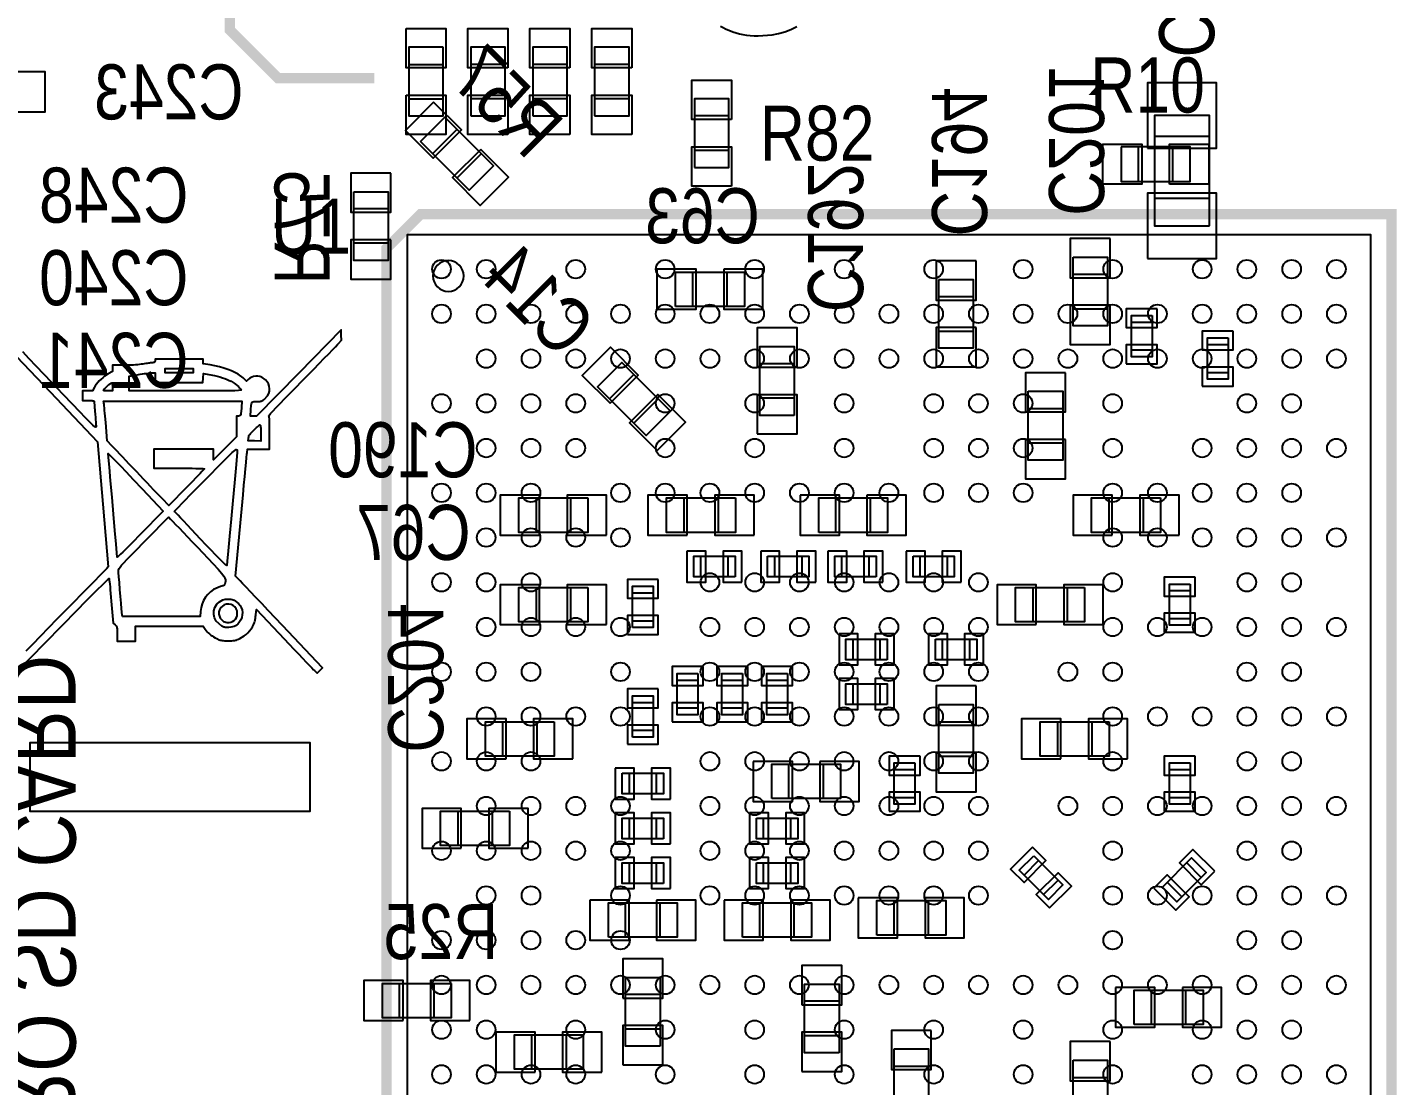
# Model space of a CAD drawing. Header units: millimetres. Extents: x 0 to 140, y 0 to 190.
# Drawn here: x 67.46 to 87.35, y 155.16 to 170.54 of the extents above; entities that cross this region are included whole.
import ezdxf
from ezdxf.enums import TextEntityAlignment as Align

# ---------------------------------------------------------------- set-up
doc = ezdxf.new("R2010")
doc.units = ezdxf.units.MM
for name, color, linetype in [('PARTS_BOTTOM', 12, 'Continuous'), ('PARTS_TOP', 111, 'Continuous'), ('PINS_BOTTOM', 5, 'Continuous'), ('PINS_TOP', 1, 'Continuous'), ('SILK_BOTTOM', 85, 'Continuous'), ('SILK_TOP', 85, 'Continuous')]:
    doc.layers.add(name, color=color, linetype=linetype)
doc.styles.get("Standard").update_dxf_attribs({"font": 'Arial.ttf'})

# ---------------------------------------------------------------- blocks, each defined once
blk = doc.blocks.new('raspberry-pi-3-b-mechanical-drawing')
at = {"layer": 'PARTS_BOTTOM'}
for points in [[(20.1697, 39.8768), (20.5232, 40.2303), (21.2303, 39.5232), (20.8768, 39.1697), (20.1697, 39.8768)], [(31.6325, 38.655), (31.6325, 40.255), (30.8325, 40.255), (30.8325, 38.655), (31.6325, 38.655)], [(20.7, 40.0536), (20.3464, 39.7)], [(30.8325, 39.955), (31.6325, 39.955)], [(21.0536, 39.7), (20.7, 39.3464)], [(19.2, 39.15), (19.7, 39.15), (19.7, 38.15), (19.2, 38.15), (19.2, 39.15)], [(30.8325, 39.055), (31.6325, 39.055)], [(19.7, 38.9), (19.2, 38.9)], [(19.7, 38.4), (19.2, 38.4)], [(29.65, 38.2), (30.15, 38.2), (30.15, 37.2), (29.65, 37.2), (29.65, 38.2)], [(23.875, 37.4825), (23.875, 37.9825), (24.875, 37.9825), (24.875, 37.4825), (23.875, 37.4825)], [(24.125, 37.4825), (24.125, 37.9825)], [(24.625, 37.4825), (24.625, 37.9825)], [(27.7, 37.875), (28.2, 37.875), (28.2, 36.875), (27.7, 36.875), (27.7, 37.875)], [(29.65, 37.95), (30.15, 37.95)], [(27.7, 37.625), (28.2, 37.625)], [(29.65, 37.45), (30.15, 37.45)], [(30.7975, 37.35), (30.7975, 36.75), (30.4975, 36.75), (30.4975, 37.35), (30.7975, 37.35)], [(30.7975, 37.25), (30.4975, 37.25)], [(27.7, 37.125), (28.2, 37.125)], [(31.9025, 37.025), (31.9025, 36.425), (31.6025, 36.425), (31.6025, 37.025), (31.9025, 37.025)], [(25.6, 35.9), (25.1, 35.9), (25.1, 36.9), (25.6, 36.9), (25.6, 35.9)], [(30.4975, 36.85), (30.7975, 36.85)], [(31.9025, 36.925), (31.6025, 36.925)], [(23.8003, 35.9632), (23.4468, 35.6097), (22.7397, 36.3168), (23.0932, 36.6703), (23.8003, 35.9632)], [(25.6, 36.65), (25.1, 36.65)], [(23.27, 36.4936), (22.9164, 36.14)], [(31.6025, 36.525), (31.9025, 36.525)], [(29, 36.25), (29.5, 36.25), (29.5, 35.25), (29, 35.25), (29, 36.25)], [(23.6236, 36.14), (23.27, 35.7864)], [(25.6, 36.15), (25.1, 36.15)], [(29, 36), (29.5, 36)], [(29, 35.5), (29.5, 35.5)], [(22.6, 34.7), (22.6, 34.2), (21.6, 34.2), (21.6, 34.7), (22.6, 34.7)], [(21.85, 34.7), (21.85, 34.2)], [(22.35, 34.7), (22.35, 34.2)], [(24.745, 34.7), (24.745, 34.2), (23.745, 34.2), (23.745, 34.7), (24.745, 34.7)], [(23.995, 34.7), (23.995, 34.2)], [(24.495, 34.7), (24.495, 34.2)], [(25.955, 34.2), (25.955, 34.7), (26.955, 34.7), (26.955, 34.2), (25.955, 34.2)], [(26.205, 34.2), (26.205, 34.7)], [(26.705, 34.2), (26.705, 34.7)], [(30.92, 34.7), (30.92, 34.2), (29.92, 34.2), (29.92, 34.7), (30.92, 34.7)], [(30.17, 34.7), (30.17, 34.2)], [(30.67, 34.7), (30.67, 34.2)], [(24.74, 33.5525), (24.14, 33.5525), (24.14, 33.8525), (24.74, 33.8525), (24.74, 33.5525)], [(24.24, 33.8525), (24.24, 33.5525)], [(24.64, 33.5525), (24.64, 33.8525)], [(25.2125, 33.8525), (25.8125, 33.8525), (25.8125, 33.5525), (25.2125, 33.5525), (25.2125, 33.8525)], [(25.3125, 33.8525), (25.3125, 33.5525)], [(25.7125, 33.5525), (25.7125, 33.8525)], [(26.7875, 33.5525), (26.1875, 33.5525), (26.1875, 33.8525), (26.7875, 33.8525), (26.7875, 33.5525)], [(26.2875, 33.8525), (26.2875, 33.5525)], [(26.6875, 33.5525), (26.6875, 33.8525)], [(27.325, 33.8525), (27.925, 33.8525), (27.925, 33.5525), (27.325, 33.5525), (27.325, 33.8525)], [(27.425, 33.8525), (27.425, 33.5525)], [(27.825, 33.5525), (27.825, 33.8525)], [(23.25, 32.8175), (23.25, 33.4175), (23.55, 33.4175), (23.55, 32.8175), (23.25, 32.8175)], [(31.35, 33.45), (31.35, 32.85), (31.05, 32.85), (31.05, 33.45), (31.35, 33.45)], [(22.6, 33.4), (22.6, 32.9), (21.6, 32.9), (21.6, 33.4), (22.6, 33.4)], [(21.85, 33.4), (21.85, 32.9)], [(22.35, 33.4), (22.35, 32.9)], [(23.55, 33.3175), (23.25, 33.3175)], [(29.815, 33.4), (29.815, 32.9), (28.815, 32.9), (28.815, 33.4), (29.815, 33.4)], [(29.065, 33.4), (29.065, 32.9)], [(29.565, 33.4), (29.565, 32.9)], [(31.35, 33.35), (31.05, 33.35)], [(23.25, 32.9175), (23.55, 32.9175)], [(31.05, 32.95), (31.35, 32.95)], [(26.95, 32.35), (26.35, 32.35), (26.35, 32.65), (26.95, 32.65), (26.95, 32.35)], [(26.45, 32.65), (26.45, 32.35)], [(26.85, 32.35), (26.85, 32.65)], [(27.65, 32.65), (28.25, 32.65), (28.25, 32.35), (27.65, 32.35), (27.65, 32.65)], [(27.75, 32.65), (27.75, 32.35)], [(28.15, 32.35), (28.15, 32.65)], [(24.2, 32.15), (24.2, 31.55), (23.9, 31.55), (23.9, 32.15), (24.2, 32.15)], [(24.2, 32.05), (23.9, 32.05)], [(24.85, 32.15), (24.85, 31.55), (24.55, 31.55), (24.55, 32.15), (24.85, 32.15)], [(24.85, 32.05), (24.55, 32.05)], [(25.5, 32.15), (25.5, 31.55), (25.2, 31.55), (25.2, 32.15), (25.5, 32.15)], [(25.5, 32.05), (25.2, 32.05)], [(23.25, 31.225), (23.25, 31.825), (23.55, 31.825), (23.55, 31.225), (23.25, 31.225)], [(26.95, 31.7), (26.35, 31.7), (26.35, 32), (26.95, 32), (26.95, 31.7)], [(26.45, 32), (26.45, 31.7)], [(26.85, 31.7), (26.85, 32)], [(23.55, 31.725), (23.25, 31.725)], [(23.9, 31.65), (24.2, 31.65)], [(24.55, 31.65), (24.85, 31.65)], [(25.2, 31.65), (25.5, 31.65)], [(27.7, 31.7), (28.2, 31.7), (28.2, 30.7), (27.7, 30.7), (27.7, 31.7)], [(22.1125, 31.45), (22.1125, 30.95), (21.1125, 30.95), (21.1125, 31.45), (22.1125, 31.45)], [(21.3625, 31.45), (21.3625, 30.95)], [(21.8625, 31.45), (21.8625, 30.95)], [(27.7, 31.45), (28.2, 31.45)], [(30.1725, 31.45), (30.1725, 30.95), (29.1725, 30.95), (29.1725, 31.45), (30.1725, 31.45)], [(29.4225, 31.45), (29.4225, 30.95)], [(29.9225, 31.45), (29.9225, 30.95)], [(23.25, 31.325), (23.55, 31.325)], [(25.2725, 30.3325), (25.2725, 30.8325), (26.2725, 30.8325), (26.2725, 30.3325), (25.2725, 30.3325)], [(25.5225, 30.3325), (25.5225, 30.8325)], [(26.0225, 30.3325), (26.0225, 30.8325)], [(27.3525, 30.85), (27.3525, 30.25), (27.0525, 30.25), (27.0525, 30.85), (27.3525, 30.85)], [(27.7, 30.95), (28.2, 30.95)], [(31.35, 30.85), (31.35, 30.25), (31.05, 30.25), (31.05, 30.85), (31.35, 30.85)], [(23.1, 30.7), (23.7, 30.7), (23.7, 30.4), (23.1, 30.4), (23.1, 30.7)], [(23.2, 30.7), (23.2, 30.4)], [(23.6, 30.4), (23.6, 30.7)], [(27.3525, 30.75), (27.0525, 30.75)], [(31.35, 30.75), (31.05, 30.75)], [(27.0525, 30.35), (27.3525, 30.35)], [(31.05, 30.35), (31.35, 30.35)], [(21.4625, 30.15), (21.4625, 29.65), (20.4625, 29.65), (20.4625, 30.15), (21.4625, 30.15)], [(20.7125, 30.15), (20.7125, 29.65)], [(21.2125, 30.15), (21.2125, 29.65)], [(23.7, 29.75), (23.1, 29.75), (23.1, 30.05), (23.7, 30.05), (23.7, 29.75)], [(23.2, 30.05), (23.2, 29.75)], [(23.6, 29.75), (23.6, 30.05)], [(25.05, 30.05), (25.65, 30.05), (25.65, 29.75), (25.05, 29.75), (25.05, 30.05)], [(25.15, 30.05), (25.15, 29.75)], [(25.55, 29.75), (25.55, 30.05)], [(29.0789, 29.5032), (29.5032, 29.0789), (29.2911, 28.8668), (28.8668, 29.2911), (29.0789, 29.5032)], [(30.9468, 29.0464), (31.3711, 29.4707), (31.5832, 29.2586), (31.1589, 28.8343), (30.9468, 29.0464)], [(23.7, 29.1), (23.1, 29.1), (23.1, 29.4), (23.7, 29.4), (23.7, 29.1)], [(23.2, 29.4), (23.2, 29.1)], [(23.6, 29.1), (23.6, 29.4)], [(25.05, 29.4), (25.65, 29.4), (25.65, 29.1), (25.05, 29.1), (25.05, 29.4)], [(25.15, 29.4), (25.15, 29.1)], [(25.55, 29.1), (25.55, 29.4)], [(29.1496, 29.4325), (28.9375, 29.2204)], [(31.5125, 29.1879), (31.3004, 29.4)], [(29.2204, 28.9375), (29.4325, 29.1496)], [(31.0175, 29.1171), (31.2296, 28.905)], [(26.8, 28.35), (26.8, 28.85), (27.8, 28.85), (27.8, 28.35), (26.8, 28.35)], [(27.05, 28.35), (27.05, 28.85)], [(27.55, 28.35), (27.55, 28.85)], [(22.9, 28.3175), (22.9, 28.8175), (23.9, 28.8175), (23.9, 28.3175), (22.9, 28.3175)], [(23.15, 28.3175), (23.15, 28.8175)], [(23.65, 28.3175), (23.65, 28.8175)], [(24.85, 28.3175), (24.85, 28.8175), (25.85, 28.8175), (25.85, 28.3175), (24.85, 28.3175)], [(25.1, 28.3175), (25.1, 28.8175)], [(25.6, 28.3175), (25.6, 28.8175)], [(23.65, 26.735), (23.15, 26.735), (23.15, 27.735), (23.65, 27.735), (23.65, 26.735)], [(20.6175, 27.6475), (20.6175, 27.1475), (19.6175, 27.1475), (19.6175, 27.6475), (20.6175, 27.6475)], [(19.8675, 27.1475), (19.8675, 27.6475)], [(20.3675, 27.1475), (20.3675, 27.6475)], [(23.65, 27.485), (23.15, 27.485)], [(26.25, 26.6375), (25.75, 26.6375), (25.75, 27.6375), (26.25, 27.6375), (26.25, 26.6375)], [(30.5375, 27.05), (30.5375, 27.55), (31.5375, 27.55), (31.5375, 27.05), (30.5375, 27.05)], [(30.7875, 27.05), (30.7875, 27.55)], [(31.2875, 27.05), (31.2875, 27.55)], [(26.25, 27.3875), (25.75, 27.3875)], [(22.535, 26.9), (22.535, 26.4), (21.535, 26.4), (21.535, 26.9), (22.535, 26.9)], [(21.785, 26.9), (21.785, 26.4)], [(22.285, 26.9), (22.285, 26.4)], [(23.65, 26.985), (23.15, 26.985)], [(26.25, 26.8875), (25.75, 26.8875)], [(27.05, 26.695), (27.55, 26.695), (27.55, 25.695), (27.05, 25.695), (27.05, 26.695)], [(29.65, 26.5325), (30.15, 26.5325), (30.15, 25.5325), (29.65, 25.5325), (29.65, 26.5325)], [(27.05, 26.445), (27.55, 26.445)], [(29.65, 26.2825), (30.15, 26.2825)]]:
    blk.add_lwpolyline(points, dxfattribs=at)
at = {"layer": 'PARTS_TOP'}
for points in [[(20.5, 41.25), (20, 41.25), (20, 40.25), (20.5, 40.25), (20.5, 41.25)], [(20.9, 40.25), (21.4, 40.25), (21.4, 41.25), (20.9, 41.25), (20.9, 40.25)], [(21.8, 40.25), (22.3, 40.25), (22.3, 41.25), (21.8, 41.25), (21.8, 40.25)], [(22.7, 40.25), (23.2, 40.25), (23.2, 41.25), (22.7, 41.25), (22.7, 40.25)], [(20, 41), (20.5, 41)], [(21.4, 41), (20.9, 41)], [(22.3, 41), (21.8, 41)], [(23.2, 41), (22.7, 41)], [(20, 40.5), (20.5, 40.5)], [(21.4, 40.5), (20.9, 40.5)], [(22.3, 40.5), (21.8, 40.5)], [(23.2, 40.5), (22.7, 40.5)], [(24.15, 39.5), (24.65, 39.5), (24.65, 40.5), (24.15, 40.5), (24.15, 39.5)], [(24.65, 40.25), (24.15, 40.25)], [(30.35, 39.8), (30.35, 39.3), (31.35, 39.3), (31.35, 39.8), (30.35, 39.8)], [(30.6, 39.3), (30.6, 39.8)], [(31.1, 39.3), (31.1, 39.8)], [(24.65, 39.75), (24.15, 39.75)], [(19.975, 24.525), (33.975, 24.525), (33.975, 38.525), (19.975, 38.525), (19.975, 24.525)]]:
    blk.add_lwpolyline(points, dxfattribs=at)
blk.add_lwpolyline([(20.7986, 37.925, 1), (20.3514, 37.925, 1), (20.7986, 37.925)], format="xyb", dxfattribs=at)
at = {"layer": 'PINS_BOTTOM'}
for points in [[(14.15, 40.89), (14.15, 40.31), (14.72, 40.31), (14.72, 40.89)], [(30.7325, 39.78), (31.7325, 39.78), (31.7325, 40.73), (30.7325, 40.73)], [(20.3606, 40.4495), (19.9505, 40.0394), (20.3536, 39.6363), (20.7637, 40.0464)], [(21.0464, 39.7637), (20.6363, 39.3536), (21.0394, 38.9505), (21.4495, 39.3606)], [(19.74, 39.42), (19.16, 39.42), (19.16, 38.85), (19.74, 38.85)], [(30.7325, 38.18), (31.7325, 38.18), (31.7325, 39.13), (30.7325, 39.13)], [(19.74, 38.45), (19.16, 38.45), (19.16, 37.88), (19.74, 37.88)], [(30.19, 38.47), (29.61, 38.47), (29.61, 37.9), (30.19, 37.9)], [(23.605, 38.0225), (23.605, 37.4425), (24.175, 37.4425), (24.175, 38.0225)], [(24.575, 38.0225), (24.575, 37.4425), (25.145, 37.4425), (25.145, 38.0225)], [(28.24, 38.145), (27.66, 38.145), (27.66, 37.575), (28.24, 37.575)], [(30.19, 37.5), (29.61, 37.5), (29.61, 36.93), (30.19, 36.93)], [(30.8725, 37.45), (30.4225, 37.45), (30.4225, 37.175), (30.8725, 37.175)], [(25.06, 36.6), (25.64, 36.6), (25.64, 37.17), (25.06, 37.17)], [(28.24, 37.175), (27.66, 37.175), (27.66, 36.605), (28.24, 36.605)], [(31.9775, 37.125), (31.5275, 37.125), (31.5275, 36.85), (31.9775, 36.85)], [(22.9236, 36.0763), (23.3337, 36.4864), (22.9306, 36.8895), (22.5205, 36.4794)], [(30.4225, 36.65), (30.8725, 36.65), (30.8725, 36.925), (30.4225, 36.925)], [(31.5275, 36.325), (31.9775, 36.325), (31.9775, 36.6), (31.5275, 36.6)], [(29.54, 36.52), (28.96, 36.52), (28.96, 35.95), (29.54, 35.95)], [(23.6094, 35.3905), (24.0195, 35.8006), (23.6164, 36.2037), (23.2063, 35.7936)], [(25.06, 35.63), (25.64, 35.63), (25.64, 36.2), (25.06, 36.2)], [(29.54, 35.55), (28.96, 35.55), (28.96, 34.98), (29.54, 34.98)], [(21.9, 34.16), (21.9, 34.74), (21.33, 34.74), (21.33, 34.16)], [(22.87, 34.16), (22.87, 34.74), (22.3, 34.74), (22.3, 34.16)], [(24.045, 34.16), (24.045, 34.74), (23.475, 34.74), (23.475, 34.16)], [(25.015, 34.16), (25.015, 34.74), (24.445, 34.74), (24.445, 34.16)], [(25.685, 34.74), (25.685, 34.16), (26.255, 34.16), (26.255, 34.74)], [(26.655, 34.74), (26.655, 34.16), (27.225, 34.16), (27.225, 34.74)], [(30.22, 34.16), (30.22, 34.74), (29.65, 34.74), (29.65, 34.16)], [(31.19, 34.16), (31.19, 34.74), (30.62, 34.74), (30.62, 34.16)], [(24.04, 33.9275), (24.04, 33.4775), (24.315, 33.4775), (24.315, 33.9275)], [(24.84, 33.4775), (24.84, 33.9275), (24.565, 33.9275), (24.565, 33.4775)], [(25.1125, 33.9275), (25.1125, 33.4775), (25.3875, 33.4775), (25.3875, 33.9275)], [(25.9125, 33.4775), (25.9125, 33.9275), (25.6375, 33.9275), (25.6375, 33.4775)], [(26.0875, 33.9275), (26.0875, 33.4775), (26.3625, 33.4775), (26.3625, 33.9275)], [(26.8875, 33.4775), (26.8875, 33.9275), (26.6125, 33.9275), (26.6125, 33.4775)], [(27.225, 33.9275), (27.225, 33.4775), (27.5, 33.4775), (27.5, 33.9275)], [(28.025, 33.4775), (28.025, 33.9275), (27.75, 33.9275), (27.75, 33.4775)], [(21.9, 32.86), (21.9, 33.44), (21.33, 33.44), (21.33, 32.86)], [(22.87, 32.86), (22.87, 33.44), (22.3, 33.44), (22.3, 32.86)], [(23.625, 33.5175), (23.175, 33.5175), (23.175, 33.2425), (23.625, 33.2425)], [(29.115, 32.86), (29.115, 33.44), (28.545, 33.44), (28.545, 32.86)], [(30.085, 32.86), (30.085, 33.44), (29.515, 33.44), (29.515, 32.86)], [(31.425, 33.55), (30.975, 33.55), (30.975, 33.275), (31.425, 33.275)], [(30.975, 32.75), (31.425, 32.75), (31.425, 33.025), (30.975, 33.025)], [(23.175, 32.7175), (23.625, 32.7175), (23.625, 32.9925), (23.175, 32.9925)], [(26.25, 32.725), (26.25, 32.275), (26.525, 32.275), (26.525, 32.725)], [(27.05, 32.275), (27.05, 32.725), (26.775, 32.725), (26.775, 32.275)], [(27.55, 32.725), (27.55, 32.275), (27.825, 32.275), (27.825, 32.725)], [(28.35, 32.275), (28.35, 32.725), (28.075, 32.725), (28.075, 32.275)], [(24.275, 32.25), (23.825, 32.25), (23.825, 31.975), (24.275, 31.975)], [(24.925, 32.25), (24.475, 32.25), (24.475, 31.975), (24.925, 31.975)], [(25.575, 32.25), (25.125, 32.25), (25.125, 31.975), (25.575, 31.975)], [(26.25, 32.075), (26.25, 31.625), (26.525, 31.625), (26.525, 32.075)], [(27.05, 31.625), (27.05, 32.075), (26.775, 32.075), (26.775, 31.625)], [(23.625, 31.925), (23.175, 31.925), (23.175, 31.65), (23.625, 31.65)], [(28.24, 31.97), (27.66, 31.97), (27.66, 31.4), (28.24, 31.4)], [(23.825, 31.45), (24.275, 31.45), (24.275, 31.725), (23.825, 31.725)], [(24.475, 31.45), (24.925, 31.45), (24.925, 31.725), (24.475, 31.725)], [(25.125, 31.45), (25.575, 31.45), (25.575, 31.725), (25.125, 31.725)], [(21.4125, 30.91), (21.4125, 31.49), (20.8425, 31.49), (20.8425, 30.91)], [(22.3825, 30.91), (22.3825, 31.49), (21.8125, 31.49), (21.8125, 30.91)], [(29.4725, 30.91), (29.4725, 31.49), (28.9025, 31.49), (28.9025, 30.91)], [(30.4425, 30.91), (30.4425, 31.49), (29.8725, 31.49), (29.8725, 30.91)], [(23.175, 31.125), (23.625, 31.125), (23.625, 31.4), (23.175, 31.4)], [(25.0025, 30.8725), (25.0025, 30.2925), (25.5725, 30.2925), (25.5725, 30.8725)], [(25.9725, 30.8725), (25.9725, 30.2925), (26.5425, 30.2925), (26.5425, 30.8725)], [(27.4275, 30.95), (26.9775, 30.95), (26.9775, 30.675), (27.4275, 30.675)], [(28.24, 31), (27.66, 31), (27.66, 30.43), (28.24, 30.43)], [(31.425, 30.95), (30.975, 30.95), (30.975, 30.675), (31.425, 30.675)], [(23, 30.775), (23, 30.325), (23.275, 30.325), (23.275, 30.775)], [(23.8, 30.325), (23.8, 30.775), (23.525, 30.775), (23.525, 30.325)], [(26.9775, 30.15), (27.4275, 30.15), (27.4275, 30.425), (26.9775, 30.425)], [(30.975, 30.15), (31.425, 30.15), (31.425, 30.425), (30.975, 30.425)], [(20.7625, 29.61), (20.7625, 30.19), (20.1925, 30.19), (20.1925, 29.61)], [(21.7325, 29.61), (21.7325, 30.19), (21.1625, 30.19), (21.1625, 29.61)], [(23, 30.125), (23, 29.675), (23.275, 29.675), (23.275, 30.125)], [(23.8, 29.675), (23.8, 30.125), (23.525, 30.125), (23.525, 29.675)], [(24.95, 30.125), (24.95, 29.675), (25.225, 29.675), (25.225, 30.125)], [(25.75, 29.675), (25.75, 30.125), (25.475, 30.125), (25.475, 29.675)], [(23, 29.475), (23, 29.025), (23.275, 29.025), (23.275, 29.475)], [(23.8, 29.025), (23.8, 29.475), (23.525, 29.475), (23.525, 29.025)], [(24.95, 29.475), (24.95, 29.025), (25.225, 29.025), (25.225, 29.475)], [(25.75, 29.025), (25.75, 29.475), (25.475, 29.475), (25.475, 29.025)], [(29.0613, 29.6269), (28.7431, 29.3087), (28.9375, 29.1143), (29.2557, 29.4325)], [(31.7069, 29.2762), (31.3887, 29.5944), (31.1943, 29.4), (31.5125, 29.0818)], [(29.3087, 28.7431), (29.6269, 29.0613), (29.4325, 29.2557), (29.1143, 28.9375)], [(30.8231, 29.0288), (31.1413, 28.7106), (31.3357, 28.905), (31.0175, 29.2232)], [(22.63, 28.8575), (22.63, 28.2775), (23.2, 28.2775), (23.2, 28.8575)], [(23.6, 28.8575), (23.6, 28.2775), (24.17, 28.2775), (24.17, 28.8575)], [(24.58, 28.8575), (24.58, 28.2775), (25.15, 28.2775), (25.15, 28.8575)], [(25.55, 28.8575), (25.55, 28.2775), (26.12, 28.2775), (26.12, 28.8575)], [(26.53, 28.89), (26.53, 28.31), (27.1, 28.31), (27.1, 28.89)], [(27.5, 28.89), (27.5, 28.31), (28.07, 28.31), (28.07, 28.89)], [(23.11, 27.435), (23.69, 27.435), (23.69, 28.005), (23.11, 28.005)], [(25.71, 27.3375), (26.29, 27.3375), (26.29, 27.9075), (25.71, 27.9075)], [(19.9175, 27.1075), (19.9175, 27.6875), (19.3475, 27.6875), (19.3475, 27.1075)], [(20.8875, 27.1075), (20.8875, 27.6875), (20.3175, 27.6875), (20.3175, 27.1075)], [(30.2675, 27.59), (30.2675, 27.01), (30.8375, 27.01), (30.8375, 27.59)], [(31.2375, 27.59), (31.2375, 27.01), (31.8075, 27.01), (31.8075, 27.59)], [(21.835, 26.36), (21.835, 26.94), (21.265, 26.94), (21.265, 26.36)], [(22.805, 26.36), (22.805, 26.94), (22.235, 26.94), (22.235, 26.36)], [(23.11, 26.465), (23.69, 26.465), (23.69, 27.035), (23.11, 27.035)], [(25.71, 26.3675), (26.29, 26.3675), (26.29, 26.9375), (25.71, 26.9375)], [(27.59, 26.965), (27.01, 26.965), (27.01, 26.395), (27.59, 26.395)], [(30.19, 26.8025), (29.61, 26.8025), (29.61, 26.2325), (30.19, 26.2325)]]:
    blk.add_lwpolyline(points, close=True, dxfattribs=at)
at = {"layer": 'PINS_TOP'}
for points in [[(19.96, 41.52), (20.54, 41.52), (20.54, 40.95), (19.96, 40.95)], [(21.44, 40.95), (20.86, 40.95), (20.86, 41.52), (21.44, 41.52)], [(22.34, 40.95), (21.76, 40.95), (21.76, 41.52), (22.34, 41.52)], [(23.24, 40.95), (22.66, 40.95), (22.66, 41.52), (23.24, 41.52)], [(24.69, 40.2), (24.11, 40.2), (24.11, 40.77), (24.69, 40.77)], [(19.96, 40.55), (20.54, 40.55), (20.54, 39.98), (19.96, 39.98)], [(21.44, 39.98), (20.86, 39.98), (20.86, 40.55), (21.44, 40.55)], [(22.34, 39.98), (21.76, 39.98), (21.76, 40.55), (22.34, 40.55)], [(23.24, 39.98), (22.66, 39.98), (22.66, 40.55), (23.24, 40.55)], [(24.69, 39.23), (24.11, 39.23), (24.11, 39.8), (24.69, 39.8)], [(30.08, 39.26), (30.08, 39.84), (30.65, 39.84), (30.65, 39.26)], [(31.05, 39.26), (31.05, 39.84), (31.62, 39.84), (31.62, 39.26)]]:
    blk.add_lwpolyline(points, close=True, dxfattribs=at)
for centre in [(20.475, 38.025), (21.125, 38.025), (22.425, 38.025), (23.725, 38.025), (25.025, 38.025), (26.325, 38.025), (27.625, 38.025), (28.925, 38.025), (30.225, 38.025), (31.525, 38.025), (32.175, 38.025), (32.825, 38.025), (33.475, 38.025), (20.475, 37.375), (21.125, 37.375), (21.775, 37.375), (22.425, 37.375), (23.075, 37.375), (23.725, 37.375), (24.375, 37.375), (25.025, 37.375), (25.675, 37.375), (26.325, 37.375), (26.975, 37.375), (27.625, 37.375), (28.275, 37.375), (28.925, 37.375), (29.575, 37.375), (30.225, 37.375), (30.875, 37.375), (31.525, 37.375), (32.175, 37.375), (32.825, 37.375), (33.475, 37.375), (21.125, 36.725), (21.775, 36.725), (22.425, 36.725), (23.075, 36.725), (23.725, 36.725), (24.375, 36.725), (25.025, 36.725), (25.675, 36.725), (26.325, 36.725), (26.975, 36.725), (27.625, 36.725), (28.275, 36.725), (28.925, 36.725), (29.575, 36.725), (30.225, 36.725), (30.875, 36.725), (31.525, 36.725), (32.175, 36.725), (32.825, 36.725), (33.475, 36.725), (20.475, 36.075), (21.125, 36.075), (21.775, 36.075), (22.425, 36.075), (23.725, 36.075), (25.025, 36.075), (26.325, 36.075), (27.625, 36.075), (28.275, 36.075), (28.925, 36.075), (30.225, 36.075), (32.175, 36.075), (32.825, 36.075), (21.125, 35.425), (21.775, 35.425), (22.425, 35.425), (23.725, 35.425), (25.025, 35.425), (26.325, 35.425), (27.625, 35.425), (28.275, 35.425), (28.925, 35.425), (30.225, 35.425), (31.525, 35.425), (32.175, 35.425), (32.825, 35.425), (33.475, 35.425), (20.475, 34.775), (21.125, 34.775), (21.775, 34.775), (23.075, 34.775), (23.725, 34.775), (24.375, 34.775), (25.025, 34.775), (25.675, 34.775), (26.325, 34.775), (26.975, 34.775), (27.625, 34.775), (28.275, 34.775), (28.925, 34.775), (30.225, 34.775), (30.875, 34.775), (31.525, 34.775), (32.175, 34.775), (32.825, 34.775), (21.125, 34.125), (21.775, 34.125), (22.425, 34.125), (23.075, 34.125), (30.225, 34.125), (30.875, 34.125), (31.525, 34.125), (32.175, 34.125), (32.825, 34.125), (33.475, 34.125), (20.475, 33.475), (21.125, 33.475), (21.775, 33.475), (24.375, 33.475), (25.025, 33.475), (25.675, 33.475), (26.325, 33.475), (26.975, 33.475), (27.625, 33.475), (28.275, 33.475), (30.225, 33.475), (32.175, 33.475), (32.825, 33.475), (21.125, 32.825), (21.775, 32.825), (22.425, 32.825), (23.075, 32.825), (24.375, 32.825), (25.025, 32.825), (25.675, 32.825), (26.325, 32.825), (26.975, 32.825), (27.625, 32.825), (28.275, 32.825), (30.225, 32.825), (30.875, 32.825), (31.525, 32.825), (32.175, 32.825), (32.825, 32.825), (33.475, 32.825), (20.475, 32.175), (21.125, 32.175), (21.775, 32.175), (23.075, 32.175), (24.375, 32.175), (25.025, 32.175), (25.675, 32.175), (26.325, 32.175), (26.975, 32.175), (27.625, 32.175), (28.275, 32.175), (29.575, 32.175), (30.225, 32.175), (32.175, 32.175), (32.825, 32.175), (21.125, 31.525), (21.775, 31.525), (22.425, 31.525), (23.075, 31.525), (24.375, 31.525), (25.025, 31.525), (25.675, 31.525), (26.325, 31.525), (26.975, 31.525), (27.625, 31.525), (28.275, 31.525), (30.225, 31.525), (30.875, 31.525), (31.525, 31.525), (32.175, 31.525), (32.825, 31.525), (33.475, 31.525), (20.475, 30.875), (21.125, 30.875), (21.775, 30.875), (24.375, 30.875), (25.025, 30.875), (25.675, 30.875), (26.325, 30.875), (26.975, 30.875), (27.625, 30.875), (28.275, 30.875), (30.225, 30.875), (32.175, 30.875), (32.825, 30.875), (21.125, 30.225), (21.775, 30.225), (22.425, 30.225), (23.075, 30.225), (24.375, 30.225), (25.025, 30.225), (25.675, 30.225), (26.325, 30.225), (26.975, 30.225), (27.625, 30.225), (28.275, 30.225), (29.575, 30.225), (30.225, 30.225), (30.875, 30.225), (31.525, 30.225), (32.175, 30.225), (32.825, 30.225), (33.475, 30.225), (20.475, 29.575), (21.125, 29.575), (21.775, 29.575), (22.425, 29.575), (23.075, 29.575), (24.375, 29.575), (25.025, 29.575), (25.675, 29.575), (26.325, 29.575), (26.975, 29.575), (27.625, 29.575), (28.275, 29.575), (30.225, 29.575), (32.175, 29.575), (32.825, 29.575), (21.125, 28.925), (21.775, 28.925), (23.075, 28.925), (24.375, 28.925), (25.025, 28.925), (25.675, 28.925), (26.325, 28.925), (26.975, 28.925), (27.625, 28.925), (28.275, 28.925), (30.225, 28.925), (30.875, 28.925), (31.525, 28.925), (32.175, 28.925), (32.825, 28.925), (33.475, 28.925), (20.475, 28.275), (21.125, 28.275), (21.775, 28.275), (22.425, 28.275), (23.075, 28.275), (30.225, 28.275), (32.175, 28.275), (32.825, 28.275), (20.475, 27.625), (21.125, 27.625), (21.775, 27.625), (22.425, 27.625), (23.075, 27.625), (23.725, 27.625), (24.375, 27.625), (25.025, 27.625), (25.675, 27.625), (26.325, 27.625), (26.975, 27.625), (27.625, 27.625), (28.275, 27.625), (28.925, 27.625), (29.575, 27.625), (30.225, 27.625), (30.875, 27.625), (31.525, 27.625), (32.175, 27.625), (32.825, 27.625), (33.475, 27.625), (20.475, 26.975), (21.125, 26.975), (22.425, 26.975), (23.725, 26.975), (25.025, 26.975), (26.325, 26.975), (27.625, 26.975), (28.925, 26.975), (30.225, 26.975), (31.525, 26.975), (32.175, 26.975), (32.825, 26.975), (20.475, 26.325), (21.125, 26.325), (21.775, 26.325), (22.425, 26.325), (23.725, 26.325), (25.025, 26.325), (26.325, 26.325), (27.625, 26.325), (28.925, 26.325), (30.225, 26.325), (31.525, 26.325), (32.175, 26.325), (32.825, 26.325), (33.475, 26.325)]:
    blk.add_circle(centre, 0.135, dxfattribs=at)
at = {"layer": 'SILK_TOP'}
for points in [[(24.5294, 41.5542), (24.5649, 41.5357), (24.6033, 41.517), (24.7061, 41.4731), (24.7554, 41.4562), (24.8044, 41.4425), (24.8541, 41.4316), (24.9052, 41.4235), (24.9588, 41.418), (25.0156, 41.4148), (25.0767, 41.4138), (25.2778, 41.4277), (25.3716, 41.4462), (25.4618, 41.4729), (25.5493, 41.508), (25.635, 41.5519)], [(14.1049, 36.9654), (14.7919, 36.2408), (15.4789, 35.5161), (15.5577, 34.6083), (15.6354, 33.7005), (15.6128, 33.6768), (15.5612, 33.6234), (15.5057, 33.5665), (15.4333, 33.4925), (15.3459, 33.4033), (15.2458, 33.3011), (15.1349, 33.188), (15.0154, 33.066), (14.8894, 32.9374), (14.6457, 32.6885), (14.5367, 32.5769), (14.4388, 32.4766)], [(14.2722, 32.1419), (14.9553, 32.8399), (15.1937, 33.082), (15.3006, 33.19), (15.3968, 33.2867), (15.4801, 33.37), (15.5486, 33.4381), (15.6003, 33.4888), (15.6332, 33.5201), (15.6453, 33.5301), (15.6494, 33.5071), (15.6524, 33.4821), (15.656, 33.4494), (15.66, 33.4099), (15.6644, 33.3645), (15.669, 33.3142), (15.6738, 33.2598), (15.6787, 33.2023), (15.7043, 32.8823), (15.7339, 32.8557), (15.7495, 32.8402), (15.7546, 32.8327), (15.7583, 32.8239), (15.7608, 32.8127), (15.7623, 32.7983), (15.7631, 32.7795), (15.7633, 32.7553), (15.7634, 32.7247), (15.7634, 32.6214), (15.8963, 32.6214), (16.0291, 32.6214), (16.0291, 32.7297), (16.0291, 32.838), (16.5213, 32.838), (17.0124, 32.838), (17.0419, 32.7956), (17.0712, 32.7576), (17.0873, 32.7404), (17.1045, 32.7243), (17.1229, 32.7092), (17.1425, 32.695), (17.1636, 32.6816), (17.1861, 32.6689), (17.2102, 32.6568), (17.2442, 32.6414), (17.2586, 32.6362), (17.2729, 32.6323), (17.2879, 32.6296), (17.3049, 32.6278), (17.3247, 32.6268), (17.3486, 32.6264), (17.3776, 32.6263), (17.4308, 32.6268), (17.4507, 32.6279), (17.4676, 32.6297), (17.4826, 32.6325), (17.4967, 32.6365), (17.5111, 32.6419), (17.5268, 32.6489), (17.5449, 32.6578), (17.6082, 32.6956), (17.637, 32.7181), (17.6636, 32.7426), (17.6879, 32.7691), (17.7096, 32.7974), (17.7288, 32.8273), (17.7451, 32.8586), (17.7585, 32.8911), (17.7638, 32.9096), (17.7664, 32.9214), (17.769, 32.9344), (17.7715, 32.9482), (17.7738, 32.9626), (17.7758, 32.9771), (17.7776, 32.9915), (17.7791, 33.0053), (17.786, 33.0802), (18.1896, 32.6538), (18.3325, 32.5032), (18.3981, 32.4341), (18.4582, 32.3709), (18.5114, 32.315), (18.5564, 32.2677), (18.5922, 32.2304), (18.6173, 32.2044), (18.6305, 32.1911), (18.6669, 32.1547), (18.7073, 32.194), (18.7466, 32.2344), (18.164, 32.8488), (17.9584, 33.0657), (17.8641, 33.1651), (17.7779, 33.2559), (17.7016, 33.3363), (17.6371, 33.4042), (17.5861, 33.4578), (17.5505, 33.4952), (17.5321, 33.5144), (17.4819, 33.5656), (17.5636, 34.4399), (17.592, 34.7469), (17.6051, 34.8865), (17.6169, 35.0132), (17.6274, 35.1244), (17.6363, 35.2175), (17.6432, 35.2898), (17.6479, 35.3387), (17.6502, 35.3615), (17.6561, 35.4078), (17.8165, 35.4078), (17.9779, 35.4078), (17.9779, 35.648), (17.9775, 35.7528), (17.9769, 35.7925), (17.9759, 35.8247), (17.9747, 35.8499), (17.9731, 35.8688), (17.9712, 35.8819), (17.9689, 35.8898), (17.9661, 35.8932), (17.9927, 35.9258), (18.0272, 35.9635), (18.0741, 36.0134), (18.1319, 36.0741), (18.1994, 36.1442), (18.275, 36.2223), (18.3575, 36.3068), (18.4455, 36.3963), (18.6193, 36.5737), (18.6991, 36.6551), (18.7719, 36.7297), (18.8364, 36.7959), (18.891, 36.852), (18.9341, 36.8966), (18.9643, 36.928), (18.9799, 36.9447), (19.0222, 36.992), (19.0193, 37.0658), (19.0163, 37.1407), (18.4031, 36.5155), (17.79, 35.8902), (17.7447, 35.8902), (17.7004, 35.8902), (17.7073, 35.9818), (17.7122, 36.0486), (17.7151, 36.0698), (17.7194, 36.0846), (17.7258, 36.094), (17.7352, 36.0992), (17.7483, 36.1015), (17.766, 36.102), (17.789, 36.1019), (17.822, 36.1027), (17.835, 36.1039), (17.8463, 36.1057), (17.8566, 36.1084), (17.8663, 36.1121), (17.876, 36.1169), (17.8861, 36.123), (17.8972, 36.1305), (17.9496, 36.1849), (17.9658, 36.2173), (17.9752, 36.2517), (17.9777, 36.2872), (17.9734, 36.3227), (17.962, 36.357), (17.9435, 36.3891), (17.9179, 36.418), (17.8645, 36.4533), (17.8355, 36.4636), (17.8058, 36.4688), (17.7759, 36.469), (17.7464, 36.4643), (17.7178, 36.4545), (17.6908, 36.4398), (17.6659, 36.42), (17.6443, 36.3993), (17.5931, 36.4456), (17.5198, 36.4988), (17.4752, 36.5234), (17.4258, 36.5465), (17.3717, 36.5679), (17.3134, 36.5876), (17.2509, 36.6053), (17.1846, 36.621), (17.1148, 36.6346), (17.0134, 36.6513), (17.0134, 36.6848), (17.0134, 36.7173), (16.664, 36.7173), (16.3146, 36.7173), (16.3146, 36.6937), (16.3134, 36.6818), (16.3117, 36.6775), (16.3089, 36.6741), (16.3049, 36.6713), (16.2994, 36.6692), (16.2923, 36.6673), (16.2833, 36.6657), (16.2722, 36.6641), (16.2505, 36.6612), (16.2353, 36.6592), (16.2178, 36.6568), (16.1986, 36.6542), (16.178, 36.6514), (16.1565, 36.6484), (16.1346, 36.6455), (16.1128, 36.6425), (16.0584, 36.6357), (16.0303, 36.6332), (16.0014, 36.6311), (15.9718, 36.6296), (15.9414, 36.6285), (15.9102, 36.6278), (15.8781, 36.6276), (15.8451, 36.6277), (15.6945, 36.6307), (15.6945, 36.5824), (15.6945, 36.5351), (15.6354, 36.5027), (15.5815, 36.4678), (15.5549, 36.4471), (15.5291, 36.4249), (15.5048, 36.4017), (15.4824, 36.378), (15.4626, 36.3543), (15.4458, 36.331), (15.4327, 36.3087), (15.4041, 36.2545), (15.3333, 36.2545), (15.2614, 36.2545), (15.2614, 36.1856), (15.2614, 36.1167), (15.3451, 36.1167), (15.3771, 36.1161), (15.3904, 36.1154), (15.4018, 36.1144), (15.4113, 36.1132), (15.4189, 36.1117), (15.4243, 36.11), (15.4276, 36.108), (15.4287, 36.1059), (15.4297, 36.0914), (15.4309, 36.0771), (15.4324, 36.0587), (15.4343, 36.0368), (15.4365, 36.0119), (15.4389, 35.9846), (15.4416, 35.9553), (15.4445, 35.9247), (15.4494, 35.8634), (15.4515, 35.835), (15.4533, 35.8086), (15.4548, 35.785), (15.4559, 35.7647), (15.4565, 35.7482), (15.4567, 35.736), (15.4563, 35.7288), (15.4372, 35.7359), (15.4102, 35.7598), (15.3675, 35.8013), (15.3062, 35.8634), (15.2232, 35.9491), (15.1154, 36.0615), (14.9799, 36.2037), (14.8136, 36.3786), (14.5888, 36.6155), (14.4864, 36.7234), (14.3934, 36.8216)]]:
    blk.add_lwpolyline(points, dxfattribs=at)
for points in [[(17.4, 42, 0.15, 0.15, 0), (17.4, 41.5, 0.15, 0.15, 0), (18.1, 40.8, 0.15, 0.15, 0), (19.5, 40.8, 0.15, 0.15, 0)], [(19.675, 38.325, 0.15, 0.15, 0), (20.175, 38.825, 0.15, 0.15, 0), (34.275, 38.825, 0.15, 0.15, 0), (34.275, 24.225, 0.15, 0.15, 0), (19.675, 24.225, 0.15, 0.15, 0), (19.675, 38.325, 0.15, 0.15, 0)]]:
    blk.add_lwpolyline(points, format="xyseb", dxfattribs=at)
for points in [[(16.3165, 36.4495), (16.3195, 36.3776), (17.0085, 36.3776), (17.0134, 36.4426), (17.0183, 36.5066), (17.097, 36.4938), (17.1765, 36.478), (17.2161, 36.4683), (17.2548, 36.4577), (17.2922, 36.4463), (17.3277, 36.4343), (17.3609, 36.4218), (17.3911, 36.4091), (17.4179, 36.3963), (17.4618, 36.3689), (17.4839, 36.3525), (17.505, 36.3353), (17.5241, 36.3181), (17.5405, 36.3017), (17.5533, 36.2867), (17.5616, 36.274), (17.5646, 36.2644), (17.525, 36.2604), (17.4754, 36.2588), (17.4058, 36.2574), (17.316, 36.2564), (17.2059, 36.2556), (17.0753, 36.255), (16.9243, 36.2546), (16.7526, 36.2545), (15.9405, 36.2545), (15.9405, 36.4692), (16.0321, 36.4859), (16.0991, 36.4971), (16.1315, 36.502), (16.1625, 36.5065), (16.1918, 36.5105), (16.2188, 36.5138), (16.2432, 36.5164), (16.2644, 36.5183), (16.2821, 36.5194), (16.3136, 36.5204)], [(16.8657, 36.5499), (16.8657, 36.5204), (16.4622, 36.5204), (16.4622, 36.5795), (16.8657, 36.5795)], [(15.6945, 36.3136), (15.6945, 36.2545), (15.6305, 36.2545), (15.6081, 36.255), (15.5982, 36.2555), (15.5892, 36.2562), (15.5815, 36.2571), (15.5752, 36.2582), (15.5705, 36.2594), (15.5676, 36.2608), (15.5665, 36.2624), (15.5789, 36.2844), (15.5922, 36.2998), (15.6086, 36.3163), (15.6266, 36.3327), (15.6448, 36.3478), (15.662, 36.3604), (15.6767, 36.3691), (15.6876, 36.3727), (15.6901, 36.369), (15.6911, 36.3646), (15.6921, 36.3588), (15.6929, 36.3516), (15.6936, 36.3434), (15.6941, 36.3342), (15.6944, 36.3242)], [(17.5695, 36.0163), (17.5643, 35.9515), (17.5617, 35.9298), (17.5586, 35.9139), (17.5548, 35.9029), (17.5497, 35.896), (17.5432, 35.8922), (17.5348, 35.8906), (17.5242, 35.8902), (17.4957, 35.8902), (17.4957, 35.5899), (17.161, 35.2552), (17.161, 35.4078), (16.2949, 35.4078), (16.2949, 35.1321), (16.665, 35.1321), (16.7959, 35.1315), (16.8535, 35.1309), (16.9046, 35.13), (16.9482, 35.1289), (16.9836, 35.1277), (17.0098, 35.1263), (17.026, 35.1248), (17.0311, 35.1232), (17.0141, 35.1037), (16.9946, 35.083), (16.9687, 35.0559), (16.9372, 35.0233), (16.901, 34.9859), (16.8607, 34.9444), (16.8172, 34.8997), (16.7713, 34.8525), (16.5134, 34.5915), (16.4209, 34.687), (16.3707, 34.739), (16.3352, 34.7761), (16.2941, 34.8191), (16.2486, 34.8669), (16.1998, 34.9183), (16.1487, 34.9722), (16.0964, 35.0274), (16.0439, 35.0829), (15.9405, 35.1921), (15.891, 35.2444), (15.8443, 35.2937), (15.8014, 35.3388), (15.7634, 35.3788), (15.7313, 35.4126), (15.706, 35.439), (15.6886, 35.457), (15.6177, 35.5309), (15.597, 35.7967), (15.5893, 35.8908), (15.5856, 35.9338), (15.5821, 35.9732), (15.5789, 36.0079), (15.576, 36.0373), (15.5737, 36.0605), (15.5718, 36.0768), (15.5705, 36.0852), (15.5665, 36.1068), (17.5764, 36.1068)], [(17.85, 35.6441), (17.85, 35.5249), (17.7594, 35.5279), (17.6679, 35.5309), (17.6709, 35.5702), (17.6745, 35.5912), (17.6781, 35.601), (17.6835, 35.6112), (17.691, 35.6222), (17.701, 35.6346), (17.7138, 35.6491), (17.7299, 35.6662), (17.7496, 35.6864), (17.7765, 35.7127), (17.7892, 35.7245), (17.8009, 35.7351), (17.8114, 35.7442), (17.8206, 35.7518), (17.8281, 35.7574), (17.8337, 35.761), (17.8372, 35.7622), (17.8428, 35.7575), (17.8449, 35.7513), (17.8466, 35.7421), (17.8479, 35.7298), (17.8489, 35.7141), (17.8495, 35.6947), (17.8499, 35.6715)], [(16.1256, 34.8328), (16.4317, 34.5088), (16.1, 34.1701), (15.9846, 34.0524), (15.9328, 34.0001), (15.8862, 33.9536), (15.8459, 33.9137), (15.8128, 33.8813), (15.7879, 33.8575), (15.772, 33.8432), (15.7663, 33.8393), (15.749, 34.0299), (15.7315, 34.2285), (15.7109, 34.4637), (15.6894, 34.7114), (15.6689, 34.9474), (15.6517, 35.1476), (15.6399, 35.2877), (15.6354, 35.3438), (15.6485, 35.3332), (15.6685, 35.3133), (15.7005, 35.2803), (15.747, 35.2318), (15.8104, 35.1652), (15.893, 35.0782), (15.9973, 34.9682)], [(17.5065, 35.3585), (17.4865, 35.1353), (17.4665, 34.9178), (17.443, 34.6633), (17.4184, 34.3971), (17.3949, 34.1445), (17.3749, 33.9306), (17.3608, 33.7808), (17.3549, 33.7202), (17.337, 33.731), (17.3146, 33.7514), (17.2828, 33.7822), (17.2415, 33.8236), (17.1902, 33.876), (17.1287, 33.9397), (17.0568, 34.015), (16.974, 34.1022), (16.8422, 34.242), (16.7833, 34.3047), (16.7306, 34.3611), (16.6851, 34.4101), (16.648, 34.4504), (16.6202, 34.4809), (16.6028, 34.5004), (16.597, 34.5079), (16.6256, 34.5384), (16.6589, 34.5731), (16.7032, 34.619), (16.7572, 34.6747), (16.8196, 34.739), (16.8892, 34.8104), (16.9647, 34.8878), (17.0449, 34.9696), (17.2937, 35.2224), (17.3752, 35.3035), (17.4333, 35.3586), (17.4717, 35.3911), (17.4944, 35.4041), (17.5052, 35.4009), (17.508, 35.3846)], [(16.9287, 33.985), (17.1563, 33.7444), (17.2293, 33.6654), (17.2802, 33.6075), (17.3126, 33.5658), (17.3302, 33.5357), (17.3369, 33.5122), (17.3364, 33.4906), (17.3323, 33.4661), (17.3282, 33.447), (17.3253, 33.4401), (17.3212, 33.4346), (17.3155, 33.43), (17.3078, 33.4259), (17.2975, 33.422), (17.2841, 33.4178), (17.2673, 33.413), (17.1642, 33.3682), (17.1196, 33.3366), (17.0802, 33.2997), (17.0464, 33.2578), (17.0187, 33.2117), (16.9974, 33.1617), (16.9831, 33.1085), (16.976, 33.0526), (16.9711, 32.9758), (15.8421, 32.9758), (15.8382, 32.9985), (15.8288, 33.0872), (15.8213, 33.1708), (15.8128, 33.2685), (15.8041, 33.3713), (15.796, 33.47), (15.7893, 33.5558), (15.7848, 33.6196), (15.7831, 33.6522), (15.7917, 33.676), (15.8055, 33.6953), (15.8282, 33.7224), (15.8618, 33.7596), (15.9083, 33.809), (15.9698, 33.8729), (16.0481, 33.9535), (16.1453, 34.053), (16.2714, 34.1812), (16.3282, 34.2385), (16.3792, 34.2899), (16.4235, 34.3343), (16.4601, 34.3705), (16.4878, 34.3976), (16.5056, 34.4146), (16.5124, 34.4202), (16.5406, 34.3924), (16.572, 34.3599), (16.6134, 34.3168), (16.6637, 34.2642), (16.7215, 34.2035), (16.7857, 34.1359), (16.8552, 34.0627)], [(17.4642, 33.2131), (17.5269, 33.1667), (17.5499, 33.1382), (17.5671, 33.1068), (17.5782, 33.0732), (17.5832, 33.0379), (17.5817, 33.0015), (17.5736, 32.9645), (17.5587, 32.9276), (17.5323, 32.8856), (17.5173, 32.8689), (17.5008, 32.8549), (17.4825, 32.8434), (17.4622, 32.8343), (17.4397, 32.8275), (17.4149, 32.8229), (17.3874, 32.8202), (17.3571, 32.8192), (17.3444, 32.8195), (17.3329, 32.8204), (17.3223, 32.822), (17.3123, 32.8243), (17.3026, 32.8273), (17.293, 32.8312), (17.2831, 32.836), (17.2003, 32.9102), (17.1778, 32.9577), (17.1678, 33.0085), (17.1701, 33.0601), (17.1846, 33.1098), (17.2111, 33.1549), (17.2495, 33.1929), (17.2998, 33.221), (17.3327, 33.229), (17.352, 33.2307), (17.3724, 33.2311), (17.393, 33.23), (17.4132, 33.2276), (17.4323, 33.224), (17.4495, 33.2191)], [(17.3185, 33.1461), (17.2664, 33.102), (17.2511, 33.0743), (17.2429, 33.0444), (17.2419, 33.0137), (17.2481, 32.9834), (17.2617, 32.9546), (17.2825, 32.9287), (17.3106, 32.9069), (17.3628, 32.8891), (17.3894, 32.8889), (17.4153, 32.8941), (17.4397, 32.9044), (17.4618, 32.9193), (17.4809, 32.9385), (17.496, 32.9618), (17.5065, 32.9886), (17.5061, 33.0589), (17.493, 33.0898), (17.473, 33.1165), (17.4475, 33.1378), (17.418, 33.1526), (17.3857, 33.1596), (17.3521, 33.1579)], [(14.4937, 30.6472), (14.4937, 30.15), (16.5311, 30.15), (18.5685, 30.15), (18.5685, 30.6472), (18.5685, 31.1444), (16.5311, 31.1444), (14.4937, 31.1444)]]:
    blk.add_lwpolyline(points, close=True, dxfattribs=at)
at = {"layer": 'SILK_BOTTOM', "text_generation_flag": 2, "width": 0.8125}
for s, rotation, p in [('C210', 270, (30.9, 41.1)), ('R57', 315, (21.7253, 39.5939)), ('C201', 270, (29.3, 38.8)), ('C194', 270, (27.6, 38.5)), ('R75', 270, (18.05, 37.8)), ('C192', 270, (25.8, 37.4)), ('C14', 315, (22.2, 36.7)), ('C204', 270, (19.7, 31))]:
    blk.add_text(s, height=0.8, rotation=rotation, dxfattribs=at).set_placement(p)
for s, p in [('C243', (17.6, 40.2)), ('C248', (16.8, 38.7)), ('C63', (25.1, 38.4)), ('C240', (16.8, 37.5)), ('C241', (16.8, 36.3)), ('C190', (21, 35)), ('C67', (20.9, 33.8)), ('R25', (21.3, 28))]:
    blk.add_text(s, height=0.8, dxfattribs=at).set_placement(p)
blk.add_text('MICRO SD CARD', height=0.96, rotation=270, dxfattribs=at).set_placement((14.2, 28), align=Align.CENTER)
at = {"layer": 'SILK_TOP', "width": 0.8125}
for s, p in [('R10', (29.9, 40.3)), ('R82', (25.1, 39.6)), ('U1', (18, 38.25))]:
    blk.add_text(s, height=0.8, dxfattribs=at).set_placement(p)

msp = doc.modelspace()

# ---------------------------------------------------------------- block references
msp.add_blockref('raspberry-pi-3-b-mechanical-drawing', (53, 129))

doc.saveas('drawing.dxf')
